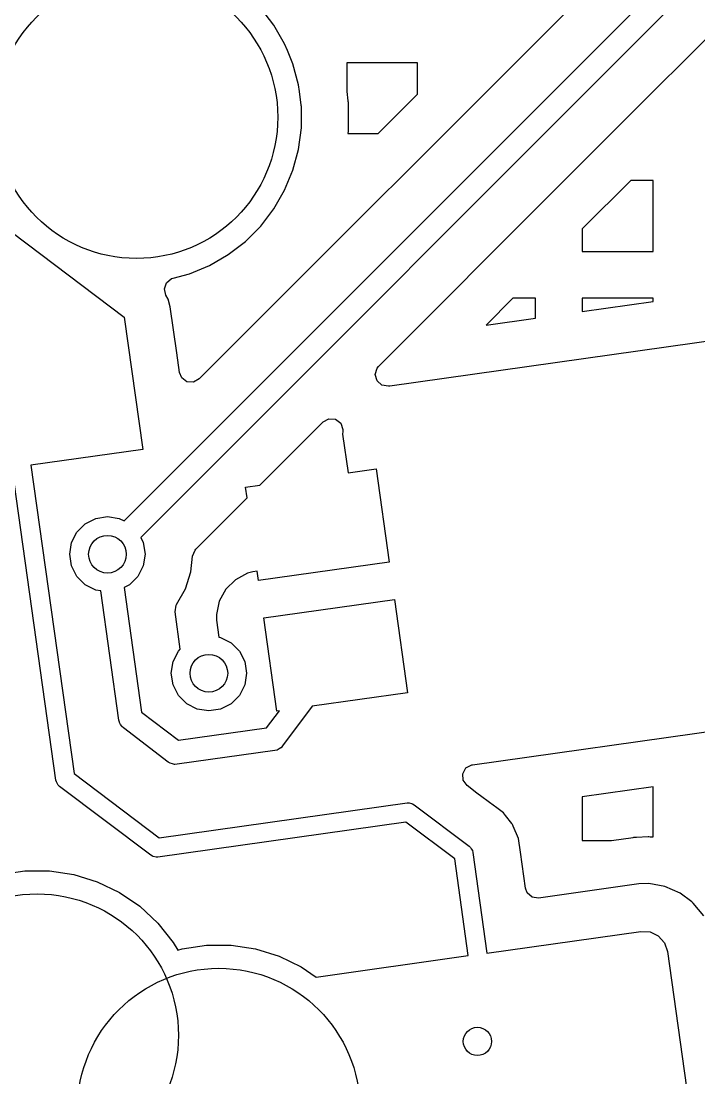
# Model space of a CAD drawing. Extents: x 2.49 to 8.57, y -5.87 to -1.87.
# Drawn here: x 3.8367 to 4.1199, y -3.5346 to -3.0932 of the extents above; entities that cross this region are included whole.
import ezdxf

# ---------------------------------------------------------------- set-up
doc = ezdxf.new("R2010")
doc.units = 0
doc.header["$MEASUREMENT"] = 0
doc.layers.add('BLACK', color=7, linetype='CONTINUOUS')

msp = doc.modelspace()

# ---------------------------------------------------------------- linework, layer by layer
at = {"layer": 'BLACK', "linetype": 'CONTINUOUS'}
for p, q in [((4.08158, -3.07225), (3.91115, -3.24268)), ((3.87972, -3.30197), (4.10272, -3.07898)), ((4.11112, -3.0845), (3.88668, -3.30893)), ((3.9423, -3.09492), (3.93728, -3.08837)), ((3.94682, -3.10274), (3.9423, -3.09492)), ((3.9423, -3.09492), (3.9423, -3.09492)), ((3.9423, -3.09492), (3.9423, -3.09492)), ((3.94795, -3.10547), (3.94682, -3.10274)), ((3.94682, -3.10274), (3.94682, -3.10274)), ((3.94682, -3.10274), (3.94682, -3.10274)), ((4.09267, -3.13081), (4.12334, -3.10015)), ((3.95028, -3.11109), (3.94795, -3.10547)), ((3.95262, -3.11982), (3.95028, -3.11109)), ((4.00237, -3.11055), (3.97276, -3.11055)), ((3.97276, -3.11055), (3.97276, -3.12264)), ((4.00237, -3.12373), (4.00237, -3.11055)), ((3.95299, -3.12264), (3.95262, -3.11982)), ((3.95373, -3.12826), (3.95299, -3.12264)), ((3.97276, -3.12264), (3.97327, -3.12653)), ((3.98595, -3.14016), (4.00237, -3.12373)), ((3.95377, -3.12856), (3.95373, -3.12826)), ((3.95379, -3.12877), (3.95377, -3.12856)), ((3.95379, -3.13781), (3.95379, -3.12877)), ((3.97327, -3.12653), (3.97329, -3.12669)), ((3.97329, -3.12669), (3.97332, -3.12701)), ((3.97332, -3.12701), (3.97334, -3.12717)), ((3.97334, -3.12717), (3.97338, -3.12781)), ((3.97338, -3.12781), (3.97339, -3.12797)), ((3.97339, -3.12797), (3.9734, -3.12829)), ((3.9734, -3.12829), (3.9734, -3.12845)), ((3.9734, -3.12845), (3.9734, -3.13813)), ((4.04346, -3.18002), (4.09267, -3.13081)), ((3.95262, -3.14676), (3.95379, -3.13781)), ((3.9734, -3.13829), (3.97339, -3.13861)), ((3.9734, -3.13813), (3.9734, -3.13829)), ((3.97327, -3.14005), (3.97326, -3.14016)), ((3.97326, -3.14016), (3.98595, -3.14016)), ((3.97329, -3.13989), (3.97327, -3.14005)), ((3.97332, -3.13957), (3.97329, -3.13989)), ((3.97334, -3.13941), (3.97332, -3.13957)), ((3.97338, -3.13877), (3.97334, -3.13941)), ((3.97339, -3.13861), (3.97338, -3.13877)), ((3.95028, -3.15549), (3.95262, -3.14676)), ((3.94682, -3.16384), (3.95028, -3.15549)), ((4.09145, -3.15976), (4.07119, -3.18002)), ((4.10079, -3.15976), (4.09145, -3.15976)), ((4.10079, -3.18937), (4.10079, -3.15976)), ((3.9423, -3.17166), (3.94682, -3.16384)), ((3.9368, -3.17883), (3.9423, -3.17166)), ((3.82712, -3.17719), (3.87972, -3.21683)), ((3.93042, -3.18522), (3.9368, -3.17883)), ((3.9368, -3.17883), (3.9368, -3.17883)), ((3.9368, -3.17883), (3.9368, -3.17883)), ((4.00333, -3.22015), (4.04346, -3.18002)), ((4.07119, -3.18002), (4.07119, -3.18937)), ((3.92325, -3.19072), (3.93041, -3.18522)), ((3.93041, -3.18522), (3.93042, -3.18522)), ((3.93042, -3.18522), (3.93042, -3.18522)), ((3.91542, -3.19523), (3.92325, -3.19072)), ((4.07119, -3.18937), (4.10079, -3.18937)), ((3.90708, -3.19869), (3.91542, -3.19523)), ((3.90018, -3.20054), (3.90708, -3.19869)), ((3.89656, -3.20507), (3.89744, -3.20246)), ((3.89744, -3.20246), (3.89958, -3.20074)), ((3.89958, -3.20074), (3.90018, -3.20054)), ((3.89723, -3.20773), (3.89656, -3.20507)), ((3.89814, -3.20927), (3.89723, -3.20773)), ((4.04223, -3.20898), (4.03106, -3.22015)), ((4.05158, -3.20898), (4.04223, -3.20898)), ((4.05158, -3.21451), (4.05158, -3.20898)), ((4.10079, -3.20898), (4.07119, -3.20898)), ((4.07119, -3.20898), (4.07119, -3.21451)), ((4.10079, -3.21035), (4.10079, -3.20898)), ((3.89901, -3.21249), (3.89814, -3.20927)), ((3.90172, -3.23177), (3.89901, -3.21249)), ((4.07119, -3.21451), (4.10079, -3.21035)), ((3.87972, -3.21683), (3.88749, -3.27207)), ((4.03106, -3.22015), (4.05158, -3.21727)), ((4.05158, -3.21727), (4.05158, -3.21451)), ((3.98608, -3.2374), (4.00333, -3.22015)), ((4.1311, -3.22589), (3.99075, -3.24561)), ((3.90286, -3.23991), (3.90172, -3.23177)), ((3.90379, -3.24215), (3.90286, -3.23991)), ((3.98465, -3.24084), (3.98543, -3.2382)), ((3.98543, -3.2382), (3.98608, -3.2374)), ((3.90599, -3.2438), (3.90379, -3.24215)), ((3.90874, -3.244), (3.90599, -3.2438)), ((3.91115, -3.24268), (3.90874, -3.244)), ((3.98542, -3.24348), (3.98465, -3.24084)), ((3.98749, -3.24529), (3.98542, -3.24348)), ((3.99021, -3.24569), (3.98749, -3.24529)), ((3.99075, -3.24561), (3.99021, -3.24569)), ((3.99075, -3.24561), (3.99075, -3.24561)), ((3.93642, -3.28706), (3.96287, -3.26061)), ((3.96287, -3.26061), (3.96529, -3.25929)), ((3.96529, -3.25929), (3.96803, -3.25949)), ((3.96803, -3.25949), (3.97023, -3.26114)), ((3.97023, -3.26114), (3.97119, -3.26371)), ((3.97117, -3.26466), (3.97105, -3.26566)), ((3.97105, -3.26566), (3.97105, -3.26566)), ((3.97105, -3.26566), (3.97333, -3.28188)), ((3.97119, -3.26371), (3.97117, -3.26466)), ((3.88749, -3.27207), (3.8407, -3.27865)), ((3.8407, -3.27865), (3.85881, -3.40753)), ((3.85124, -3.41024), (3.8329, -3.27974)), ((3.97333, -3.28188), (3.98504, -3.28023)), ((3.98504, -3.28023), (3.99052, -3.31922)), ((3.93046, -3.2879), (3.93642, -3.28706)), ((3.93109, -3.29239), (3.93046, -3.2879)), ((3.90974, -3.31375), (3.93109, -3.29239)), ((3.86351, -3.30315), (3.8679, -3.30091)), ((3.8679, -3.30091), (3.87277, -3.30014)), ((3.87277, -3.30014), (3.87764, -3.30091)), ((3.87764, -3.30091), (3.87972, -3.30197)), ((3.86003, -3.30663), (3.86351, -3.30315)), ((3.85779, -3.31102), (3.86003, -3.30663)), ((3.88668, -3.30893), (3.88775, -3.31102)), ((3.85702, -3.31589), (3.85779, -3.31102)), ((3.88775, -3.31102), (3.88852, -3.31589)), ((3.90833, -3.31669), (3.90938, -3.31414)), ((3.90938, -3.31414), (3.90974, -3.31375)), ((3.85779, -3.32075), (3.85702, -3.31589)), ((3.88852, -3.31589), (3.88775, -3.32075)), ((3.90764, -3.3233), (3.90833, -3.31669)), ((3.99052, -3.31922), (3.93594, -3.32689)), ((3.86003, -3.32514), (3.85779, -3.32075)), ((3.88775, -3.32075), (3.88551, -3.32514)), ((3.90534, -3.33039), (3.90764, -3.3233)), ((3.93123, -3.32381), (3.92625, -3.32651)), ((3.93352, -3.32323), (3.93123, -3.32381)), ((3.93539, -3.32297), (3.93352, -3.32323)), ((3.93594, -3.32689), (3.93539, -3.32297)), ((3.86351, -3.32863), (3.86003, -3.32514)), ((3.88551, -3.32514), (3.88203, -3.32863)), ((3.92625, -3.32651), (3.92223, -3.3305)), ((3.8679, -3.33086), (3.86351, -3.32863)), ((3.86995, -3.33119), (3.8679, -3.33086)), ((3.87754, -3.38519), (3.86995, -3.33119)), ((3.88203, -3.32863), (3.8797, -3.32981)), ((3.8797, -3.32981), (3.88701, -3.38181)), ((3.90162, -3.33682), (3.90534, -3.33039)), ((3.92223, -3.3305), (3.9195, -3.33547)), ((3.90142, -3.33721), (3.90162, -3.33682)), ((3.9195, -3.33547), (3.91828, -3.341)), ((3.93813, -3.34248), (3.99271, -3.33481)), ((3.99271, -3.33481), (3.99819, -3.3738)), ((3.90102, -3.33994), (3.90142, -3.33721)), ((3.90321, -3.35553), (3.90102, -3.33994)), ((3.91828, -3.341), (3.91828, -3.341)), ((3.91828, -3.341), (3.91836, -3.34336)), ((3.91836, -3.34336), (3.91836, -3.34336)), ((3.91836, -3.34336), (3.91936, -3.35051)), ((3.94361, -3.38147), (3.93813, -3.34248)), ((3.91936, -3.35051), (3.92001, -3.35061)), ((3.92001, -3.35061), (3.9244, -3.35285)), ((3.9244, -3.35285), (3.92788, -3.35634)), ((3.90016, -3.36073), (3.9024, -3.35634)), ((3.9024, -3.35634), (3.90321, -3.35553)), ((3.92788, -3.35634), (3.93012, -3.36073)), ((3.89939, -3.36559), (3.90016, -3.36073)), ((3.93012, -3.36073), (3.93089, -3.36559)), ((3.90016, -3.37046), (3.89939, -3.36559)), ((3.93089, -3.36559), (3.93012, -3.37046)), ((3.9024, -3.37485), (3.90016, -3.37046)), ((3.93012, -3.37046), (3.92788, -3.37485)), ((3.90588, -3.37833), (3.9024, -3.37485)), ((3.92788, -3.37485), (3.9244, -3.37833)), ((3.99819, -3.3738), (3.95838, -3.37939)), ((3.91027, -3.38057), (3.90588, -3.37833)), ((3.91514, -3.38134), (3.91027, -3.38057)), ((3.92001, -3.38057), (3.91514, -3.38134)), ((3.9244, -3.37833), (3.92001, -3.38057)), ((3.95838, -3.37939), (3.94595, -3.39598)), ((3.87776, -3.38608), (3.87754, -3.38519)), ((3.88701, -3.38181), (3.9025, -3.39361)), ((3.9393, -3.38844), (3.94463, -3.38133)), ((3.94463, -3.38133), (3.94361, -3.38147)), ((3.87776, -3.3861), (3.87776, -3.38608)), ((3.87776, -3.38611), (3.87776, -3.3861)), ((3.87777, -3.38613), (3.87776, -3.38611)), ((3.87825, -3.38694), (3.87777, -3.38613)), ((3.87873, -3.38776), (3.87825, -3.38694)), ((3.87874, -3.38777), (3.87873, -3.38776)), ((3.87874, -3.38778), (3.87874, -3.38777)), ((3.87876, -3.38779), (3.87874, -3.38778)), ((3.87943, -3.38842), (3.87876, -3.38779)), ((3.89818, -3.40268), (3.87943, -3.38842)), ((3.9025, -3.39361), (3.9393, -3.38844)), ((4.02534, -3.4038), (4.1453, -3.38694)), ((3.9427, -3.3979), (3.90184, -3.40364)), ((3.94364, -3.39767), (3.9427, -3.3979)), ((3.94365, -3.39767), (3.94364, -3.39767)), ((3.94364, -3.39767), (3.94364, -3.39767)), ((3.94446, -3.39718), (3.94365, -3.39767)), ((3.94529, -3.3967), (3.94446, -3.39718)), ((3.9453, -3.39669), (3.94529, -3.39669)), ((3.94529, -3.39669), (3.94529, -3.3967)), ((3.94595, -3.39598), (3.9453, -3.39669)), ((3.899, -3.40319), (3.89818, -3.40268)), ((3.89901, -3.40319), (3.899, -3.40319)), ((3.89902, -3.4032), (3.89901, -3.40319)), ((3.89994, -3.40344), (3.89902, -3.4032)), ((3.85881, -3.40753), (3.89437, -3.43433)), ((3.90085, -3.40368), (3.89994, -3.40344)), ((3.90087, -3.40368), (3.90085, -3.40368)), ((3.90088, -3.40368), (3.90087, -3.40368)), ((3.90184, -3.40364), (3.90088, -3.40368)), ((4.02126, -3.40758), (4.02258, -3.40517)), ((4.02144, -3.41024), (4.02126, -3.40758)), ((4.02258, -3.40517), (4.025, -3.40386)), ((4.025, -3.40386), (4.02534, -3.4038)), ((3.85143, -3.41099), (3.85124, -3.41024)), ((3.85221, -3.41232), (3.85143, -3.41099)), ((4.02144, -3.41032), (4.02144, -3.41024)), ((4.02308, -3.41253), (4.02144, -3.41032)), ((3.85277, -3.41284), (3.85221, -3.41232)), ((3.89093, -3.4416), (3.85277, -3.41284)), ((4.02719, -3.41562), (4.02308, -3.41253)), ((4.02922, -3.41715), (4.02719, -3.41562)), ((4.10079, -3.41299), (4.07119, -3.41715)), ((4.10079, -3.43394), (4.10079, -3.41299)), ((3.89437, -3.43433), (3.99802, -3.41976)), ((3.99802, -3.41976), (3.99879, -3.41973)), ((3.99879, -3.41973), (3.99985, -3.42)), ((3.99985, -3.42), (4.00028, -3.42011)), ((4.00028, -3.42011), (4.00094, -3.42051)), ((4.00094, -3.42051), (4.02392, -3.43783)), ((4.03445, -3.42109), (4.02922, -3.41715)), ((4.07119, -3.41715), (4.07119, -3.43543)), ((4.03491, -3.42144), (4.03445, -3.42109)), ((4.03826, -3.42397), (4.03491, -3.42144)), ((4.03912, -3.42507), (4.03826, -3.42397)), ((4.03826, -3.42397), (4.03826, -3.42397)), ((4.03826, -3.42397), (4.03826, -3.42397)), ((4.0417, -3.42837), (4.03912, -3.42507)), ((3.9975, -3.42778), (3.89385, -3.44235)), ((4.01788, -3.44314), (3.9975, -3.42778)), ((4.04191, -3.42864), (4.0417, -3.42837)), ((4.04202, -3.42876), (4.04191, -3.42864)), ((4.0421, -3.42887), (4.04202, -3.42876)), ((4.04217, -3.42905), (4.0421, -3.42887)), ((4.04236, -3.4295), (4.04217, -3.42905)), ((4.04453, -3.4346), (4.04236, -3.4295)), ((4.0834, -3.43543), (4.09241, -3.43417)), ((4.09241, -3.43417), (4.09253, -3.43415)), ((4.09253, -3.43415), (4.09278, -3.43412)), ((4.09278, -3.43412), (4.0929, -3.43411)), ((4.0929, -3.43411), (4.0934, -3.43407)), ((4.0934, -3.43407), (4.09352, -3.43406)), ((4.09352, -3.43406), (4.09377, -3.43404)), ((4.09377, -3.43404), (4.0939, -3.43403)), ((4.0939, -3.43403), (4.09875, -3.43385)), ((4.09875, -3.43385), (4.09901, -3.43385)), ((4.09901, -3.43385), (4.09955, -3.43386)), ((4.09955, -3.43386), (4.09982, -3.43387)), ((4.09982, -3.43387), (4.10079, -3.43394)), ((4.02392, -3.43783), (4.02449, -3.43835)), ((4.02449, -3.43835), (4.02482, -3.43891)), ((4.04534, -3.44037), (4.04453, -3.4346)), ((4.07119, -3.43543), (4.0834, -3.43543)), ((3.89159, -3.442), (3.89093, -3.4416)), ((3.8919, -3.44208), (3.89159, -3.442)), ((3.89308, -3.44238), (3.8919, -3.44208)), ((3.89385, -3.44235), (3.89308, -3.44238)), ((4.02482, -3.43891), (4.02526, -3.43968)), ((4.02526, -3.43968), (4.02545, -3.44043)), ((4.02545, -3.44043), (4.03135, -3.48245)), ((4.04744, -3.4553), (4.04534, -3.44037)), ((4.02355, -3.48354), (4.01788, -3.44314)), ((3.82803, -3.44965), (3.83821, -3.44811)), ((3.83821, -3.44811), (3.84851, -3.44811)), ((3.84851, -3.44811), (3.85869, -3.44965)), ((3.85869, -3.44965), (3.86853, -3.45268)), ((3.86853, -3.45268), (3.87781, -3.45715)), ((4.04744, -3.45536), (4.04744, -3.4553)), ((4.04816, -3.4573), (4.04744, -3.45536)), ((4.09489, -3.45362), (4.05296, -3.45951)), ((4.09895, -3.45346), (4.09489, -3.45362)), ((4.09489, -3.45362), (4.09489, -3.45362)), ((4.10575, -3.4547), (4.09895, -3.45346)), ((4.09895, -3.45346), (4.09895, -3.45346)), ((4.11207, -3.45748), (4.10575, -3.4547)), ((3.87781, -3.45715), (3.88632, -3.46295)), ((4.05024, -3.45911), (4.04816, -3.4573)), ((4.05296, -3.45951), (4.05024, -3.45911)), ((4.11693, -3.46114), (4.11207, -3.45748)), ((3.88632, -3.46295), (3.89387, -3.46995)), ((4.11759, -3.46163), (4.11693, -3.46114)), ((4.122, -3.46695), (4.11759, -3.46163)), ((4.11759, -3.46163), (4.11759, -3.46163)), ((3.89387, -3.46995), (3.90029, -3.47801)), ((4.03135, -3.48245), (4.09568, -3.4734)), ((4.09568, -3.4734), (4.09951, -3.47362)), ((4.09951, -3.47362), (4.10297, -3.47529)), ((3.90029, -3.47801), (3.90217, -3.48127)), ((4.10297, -3.47529), (4.10553, -3.47816)), ((4.10553, -3.47816), (4.1068, -3.48178)), ((3.90217, -3.48127), (3.90396, -3.48072)), ((3.90396, -3.48072), (3.91414, -3.47919)), ((3.91414, -3.47919), (3.92444, -3.47919)), ((3.92444, -3.47919), (3.93462, -3.48072)), ((3.93462, -3.48072), (3.94446, -3.48376)), ((4.1068, -3.48178), (4.11776, -3.55976)), ((3.94446, -3.48376), (3.95374, -3.48822)), ((3.95998, -3.49248), (4.02355, -3.48354)), ((3.95374, -3.48822), (3.95998, -3.49248))]:
    msp.add_line(p, q, dxfattribs=at)
at = {"layer": 'BLACK'}
for centre, radius in [((3.88488, -3.13329), 0.05906), ((3.87277, -3.31589), 0.00787), ((3.91514, -3.36559), 0.00787), ((3.84336, -3.51682), 0.05906), ((3.91929, -3.54789), 0.05906), ((4.0274, -3.51938), 0.00591)]:
    msp.add_circle(centre, radius, dxfattribs=at)

doc.saveas('drawing.dxf')
